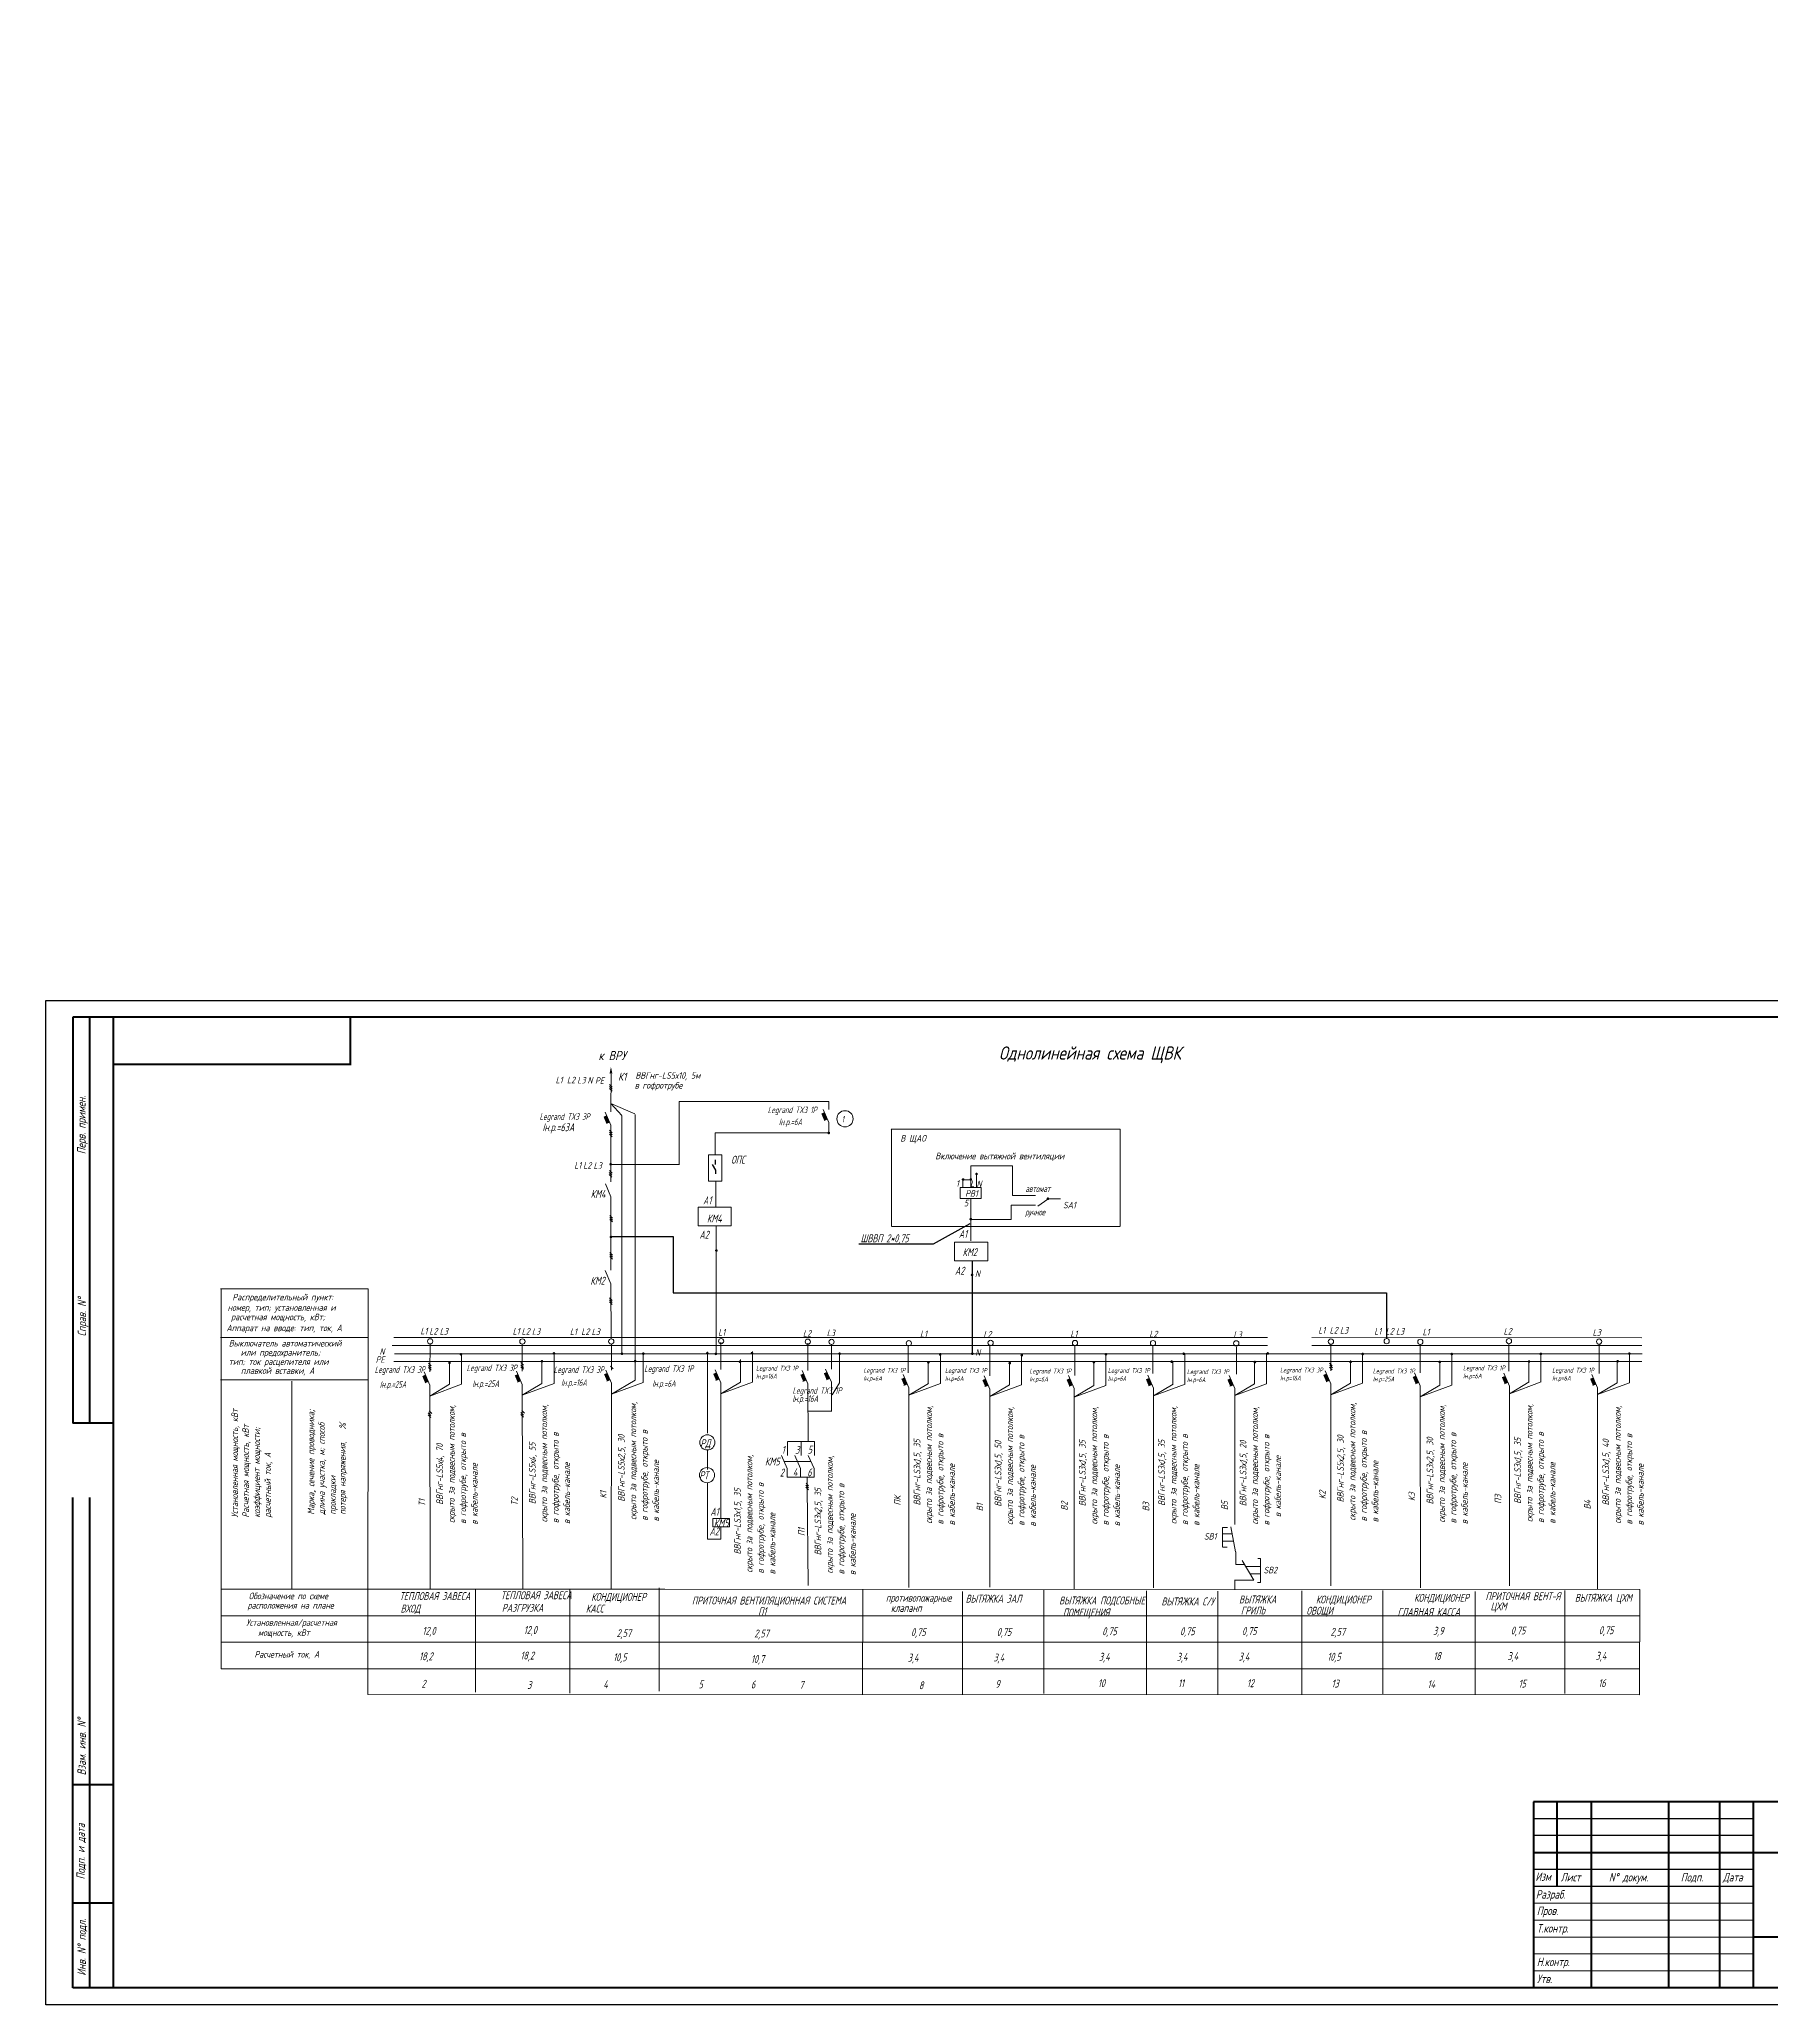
# Model space of a CAD drawing. Header units: millimetres. Extents: x 750 to 1911925374007, y 500 to 46276.
# Drawn here: x 90358 to 126319, y 510 to 41294 of the extents above; entities that cross this region are included whole.
import ezdxf
from ezdxf.enums import TextEntityAlignment as Align

# ---------------------------------------------------------------- set-up
doc = ezdxf.new("R2010")
doc.units = ezdxf.units.MM
doc.linetypes.add('HIDDEN2', pattern=[4.7625, 3.175, -1.5875])
for name, color, linetype in [('1', 7, 'Continuous'), ('KONTUR', 7, 'Continuous'), ('ST', 7, 'Continuous'), ('вова', 7, 'Continuous'), ('Проводки', 1, 'Continuous'), ('Электропроводки', 1, 'Continuous')]:
    doc.layers.add(name, color=color, linetype=linetype)
for name, color, linetype, lineweight in [('_Стены-существующие', 7, 'Continuous', 30), ('Основная', 7, 'Continuous', 40), ('Стены', 7, 'Continuous', 35), ('текст', 250, 'Continuous', 20), ('тонкая', 7, 'Continuous', 20)]:
    doc.layers.add(name, color=color, linetype=linetype, lineweight=lineweight)
doc.styles.add('ROMANS', font='romans.shx', dxfattribs={"width": 0.7, "oblique": 15, "height": 1})
doc.styles.add('стиль1', font='romans.shx', dxfattribs={"width": 0.75, "oblique": 15, "height": 3.5})

msp = doc.modelspace()

# ---------------------------------------------------------------- hatches: boundary and pattern name
at = {"layer": 'Проводки', "lineweight": 20, "ltscale": 0.5}
h = msp.add_hatch(color=0, dxfattribs=at)
h.paths.add_polyline_path([(102224, 19972), (102224, 19828), (102254, 19828)])
h.paths.add_polyline_path([(102224, 19972), (102195, 19828), (102224, 19828)])

# ---------------------------------------------------------------- linework, layer by layer
at = {"color": 0, "lineweight": 20}
for p, q in [((102221, 19208), (102448, 18965)), ((109813, 17467), (109813, 17749)), ((99121, 13384), (99121, 14016)), ((101042, 13398), (101042, 14030)), ((102896, 13423), (102896, 14019)), ((104912, 13430), (104912, 13898)), ((105162, 13430), (105162, 14062)), ((106971, 13411), (106971, 14042)), ((108812, 13399), (108812, 13867)), ((109062, 13400), (109062, 14031)), ((110748, 13374), (110748, 14006)), ((112496, 13361), (112496, 13992)), ((114138, 13389), (114138, 14021)), ((115835, 13396), (115835, 14028)), ((117575, 13407), (117575, 13875)), ((117825, 13407), (117825, 14039)), ((119682, 13366), (119682, 13998)), ((121528, 13432), (121528, 14003)), ((123114, 13413), (123114, 13881)), ((123364, 13413), (123364, 14045)), ((98871, 13384), (98871, 13852)), ((100792, 13398), (100792, 13866)), ((102237, 13179), (102726, 13468)), ((102726, 13468), (102726, 13863)), ((110498, 13374), (110498, 13842)), ((112246, 13360), (112246, 13828)), ((113888, 13389), (113888, 13857)), ((115585, 13395), (115585, 13863)), ((119432, 13366), (119432, 13834)), ((121278, 13432), (121278, 13854)), ((98462, 13141), (98871, 13384)), ((100383, 13155), (100792, 13398)), ((104503, 13187), (104912, 13430)), ((108408, 13156), (108817, 13399)), ((110089, 13130), (110498, 13374)), ((111837, 13117), (112246, 13360)), ((113483, 13146), (113892, 13389)), ((115176, 13152), (115585, 13395)), ((117166, 13164), (117575, 13407)), ((119023, 13123), (119432, 13366)), ((120873, 13189), (121282, 13432)), ((122705, 13169), (123114, 13413)), ((94133, 9135), (97221, 9135)), ((97221, 9135), (103342, 9133)), ((98644, 9132), (123579, 9128)), ((99415, 9136), (99415, 6994)), ((101374, 9119), (101374, 6976)), ((103225, 9161), (103225, 7019)), ((107451, 9124), (107449, 6943)), ((109524, 9085), (109524, 6943)), ((111211, 9111), (111211, 6969)), ((113340, 9097), (113340, 6955)), ((114820, 9091), (114820, 6948)), ((116566, 9098), (116566, 6956)), ((118244, 9102), (118244, 6960)), ((120161, 9084), (120161, 6941)), ((122024, 9108), (122024, 6966)), ((123579, 9124), (123574, 6940)), ((94133, 8578), (97270, 8578)), ((97269, 8578), (103533, 8578)), ((99388, 8578), (123579, 8578)), ((94133, 8035), (97277, 8035)), ((97260, 8035), (103446, 8035)), ((99354, 8035), (123579, 8035)), ((94132, 7478), (97284, 7478)), ((96620, 7478), (103585, 7478)), ((101203, 7478), (123579, 7478)), ((97180, 6946), (123574, 6940))]:
    msp.add_line(p, q, dxfattribs=at)
at = {"color": 0, "lineweight": 20, "ltscale": 0.5}
msp.add_line((102452, 18956), (102453, 14019), dxfattribs=at)
for p, q in [((104398, 17830), (104330, 17948)), ((104396, 17944), (104396, 18043)), ((104398, 17754), (104398, 17830))]:
    msp.add_line(p, q)
at = {"color": 0}
for p, q in [((125936, 4369), (121375, 4369)), ((125936, 4018), (121375, 4018)), ((125936, 3317), (121375, 3317)), ((125936, 2966), (121375, 2966))]:
    msp.add_line(p, q, dxfattribs=at)
at = {"layer": '1', "color": 0, "lineweight": 20}
for p, q in [((102221, 19208), (102722, 18994)), ((106746, 19089), (106746, 19249)), ((102726, 18982), (102726, 13862)), ((106746, 18816), (106628, 19089)), ((106716, 18887), (106650, 18859)), ((106746, 18600), (106746, 18816)), ((102187, 17776), (102242, 17721)), ((102187, 17735), (102242, 17680)), ((102192, 17817), (102246, 17762)), ((109694, 17467), (109694, 17636)), ((111295, 17225), (111082, 17082)), ((94122, 15367), (97185, 15367)), ((94133, 7478), (94134, 15367)), ((97185, 15367), (97180, 6946)), ((94122, 14355), (97185, 14355)), ((97714, 14355), (115854, 14354)), ((116775, 14353), (123620, 14351)), ((97683, 14191), (115854, 14190)), ((97733, 14018), (103385, 14019)), ((98462, 13642), (98470, 14221)), ((100383, 13656), (100383, 14217)), ((100928, 14019), (123627, 14019)), ((102237, 13680), (102237, 14219)), ((104503, 13688), (104503, 14259)), ((106312, 13668), (106312, 14239)), ((106799, 13700), (106799, 14210)), ((108396, 13622), (108396, 14193)), ((110089, 13559), (110089, 14206)), ((111854, 13567), (111854, 14138)), ((111856, 13627), (111856, 14198)), ((113471, 13611), (113471, 14183)), ((115206, 13593), (115206, 14164)), ((116773, 14190), (123626, 14189)), ((117166, 13665), (117166, 14215)), ((119023, 13624), (119025, 14210)), ((120861, 13654), (120861, 14226)), ((122735, 13610), (122736, 14215)), ((94122, 13480), (97185, 13480)), ((97716, 13854), (103481, 13854)), ((98462, 13369), (98345, 13641)), ((98435, 13735), (98490, 13680)), ((98439, 13820), (98494, 13765)), ((98439, 13774), (98494, 13719)), ((98866, 13854), (123623, 13854)), ((100383, 13383), (100265, 13656)), ((100352, 13837), (100407, 13783)), ((100355, 13789), (100410, 13734)), ((100355, 13749), (100410, 13695)), ((102237, 13407), (102120, 13680)), ((102207, 13478), (102141, 13450)), ((102212, 13763), (102267, 13708)), ((104503, 13415), (104385, 13687)), ((104467, 13491), (104401, 13464)), ((106312, 13395), (106194, 13668)), ((106275, 13472), (106210, 13444)), ((106799, 13427), (106681, 13700)), ((106763, 13504), (106697, 13476)), ((108408, 13312), (108291, 13585)), ((110090, 13286), (109972, 13558)), ((111838, 13294), (111720, 13567)), ((113484, 13302), (113366, 13575)), ((115176, 13294), (115059, 13567)), ((117166, 13392), (117049, 13664)), ((117136, 13462), (117071, 13435)), ((117142, 13741), (117197, 13687)), ((117143, 13822), (117198, 13767)), ((117147, 13780), (117201, 13725)), ((119023, 13351), (118906, 13624)), ((120874, 13345), (120756, 13618)), ((122705, 13311), (122587, 13584)), ((95599, 13451), (95601, 9137)), ((98432, 13439), (98367, 13412)), ((98462, 13141), (99121, 13384)), ((98473, 9140), (98462, 13369)), ((100353, 13453), (100287, 13426)), ((100383, 13155), (101042, 13398)), ((100392, 9132), (100383, 13383)), ((102228, 9132), (102237, 13407)), ((102237, 13179), (102896, 13423)), ((104503, 13187), (105162, 13430)), ((104503, 10594), (104503, 13414)), ((106317, 12192), (106314, 13400)), ((106804, 12828), (106801, 13432)), ((106813, 13167), (106971, 13411)), ((108372, 13389), (108306, 13361)), ((108408, 13156), (109067, 13400)), ((108408, 9167), (108408, 13311)), ((110053, 13362), (109988, 13335)), ((110089, 13130), (110748, 13374)), ((110089, 9175), (110089, 13285)), ((111801, 13371), (111736, 13343)), ((111837, 13117), (112496, 13361)), ((111837, 9142), (111837, 13293)), ((113447, 13379), (113382, 13351)), ((113483, 13146), (114142, 13389)), ((113483, 9157), (113483, 13301)), ((115140, 13371), (115074, 13343)), ((115176, 13152), (115835, 13396)), ((115176, 10474), (115176, 13293)), ((117166, 13164), (117825, 13407)), ((117170, 9201), (117166, 13391)), ((118993, 13421), (118927, 13394)), ((119023, 13123), (119682, 13366)), ((119027, 9161), (119023, 13350)), ((120837, 13422), (120772, 13394)), ((120873, 13189), (121532, 13432)), ((120873, 9200), (120873, 13344)), ((122669, 13388), (122603, 13361)), ((122705, 13169), (123364, 13413)), ((122705, 10491), (122705, 13311)), ((98432, 12793), (98487, 12739)), ((98432, 12752), (98487, 12698)), ((98449, 12834), (98503, 12780)), ((100356, 12799), (100411, 12744)), ((100356, 12758), (100411, 12703)), ((100372, 12840), (100427, 12785)), ((105880, 11634), (105762, 11907)), ((106160, 11634), (106042, 11906)), ((106439, 11634), (106321, 11906)), ((106269, 11292), (106324, 11237)), ((106269, 11251), (106324, 11196)), ((106273, 11333), (106328, 11278)), ((106316, 9211), (106299, 11269))]:
    msp.add_line(p, q, dxfattribs=at)
at = {"layer": '1', "color": 0, "lineweight": 20, "const_width": 27.3}
for points in [[(106732, 18599, 1), (106760, 18599, 1)], [(102206, 17950, 1), (102233, 17950, 1)], [(109520, 17633, 1), (109547, 17633, 1)], [(109681, 17634, 1), (109708, 17634, 1)], [(109799, 17748, 1), (109826, 17748, 1)], [(111282, 17235, 1), (111309, 17235, 1)], [(109679, 16810, 1), (109707, 16810, 1)], [(102211, 16442, 1), (102238, 16442, 1)], [(104399, 16160, 1), (104426, 16160, 1)], [(109707, 15654, 1), (109735, 15654, 1)], [(99097, 14008, 1), (99124, 14008, 1)], [(100778, 13861, 1), (100805, 13861, 1)], [(101028, 14025, 1), (101055, 14025, 1)], [(102439, 14019, 1), (102466, 14019, 1)], [(102713, 13863, 1), (102740, 13863, 1)], [(102882, 14019, 1), (102910, 14019, 1)], [(104211, 14029, 1), (104238, 14029, 1)], [(104389, 14015, 1), (104416, 14015, 1)], [(104889, 13851, 1), (104916, 13851, 1)], [(105138, 14030, 1), (105165, 14030, 1)], [(106958, 14018, 1), (106985, 14018, 1)], [(109045, 14004, 1), (109072, 14004, 1)], [(109712, 14020, 1), (109740, 14020, 1)], [(110739, 13986, 1), (110766, 13986, 1)], [(112235, 13843, 1), (112262, 13843, 1)], [(112485, 14007, 1), (112512, 14007, 1)], [(113850, 13854, 1), (113877, 13854, 1)], [(114100, 14018, 1), (114127, 14018, 1)], [(115577, 13845, 1), (115605, 13845, 1)], [(115844, 14024, 1), (115871, 14024, 1)], [(117565, 13848, 1), (117592, 13848, 1)], [(117815, 14012, 1), (117842, 14012, 1)], [(119415, 13848, 1), (119442, 13848, 1)], [(119665, 14012, 1), (119692, 14012, 1)], [(121268, 13857, 1), (121295, 13857, 1)], [(121510, 14016, 1), (121538, 14016, 1)], [(123106, 13862, 1), (123134, 13862, 1)], [(123352, 14021, 1), (123379, 14021, 1)], [(98859, 13830, 1), (98886, 13830, 1)], [(108800, 13839, 1), (108828, 13839, 1)], [(110489, 13822, 1), (110516, 13822, 1)]]:
    msp.add_lwpolyline(points, format="xyb", close=True, dxfattribs=at)
at = {"layer": '1', "color": 0, "lineweight": 20}
for centre in [(98471, 14276), (100386, 14272), (102231, 14273), (104511, 14280), (106310, 14268), (106803, 14264), (108408, 14236), (110105, 14242), (111857, 14240), (113476, 14237), (115205, 14234), (117169, 14270), (118327, 14279), (119025, 14265), (120864, 14280), (122736, 14270)]:
    msp.add_circle(centre, 54.7, dxfattribs=at)
for p in [(102504, 11856), (117433, 11841), (98735, 11791), (100656, 11805), (108644, 11777), (110325, 11751), (112073, 11759), (113719, 11767), (115412, 11760), (119290, 11800), (121109, 11810), (122941, 11777), (106597, 10758)]:
    msp.add_point(p, dxfattribs=at)
for points in [[(106656, 19029), (106656, 19029), (106590, 19001), (106716, 18887)], [(106590, 19001), (106650, 18859), (106716, 18887)], [(106716, 18887), (106716, 18887), (106656, 19029)], [(98372, 13581), (98372, 13581), (98307, 13554), (98432, 13439)], [(98307, 13554), (98367, 13412), (98432, 13439)], [(98432, 13439), (98432, 13439), (98372, 13581)], [(100293, 13595), (100293, 13595), (100227, 13568), (100353, 13453)], [(100227, 13568), (100287, 13426), (100353, 13453)], [(100353, 13453), (100353, 13453), (100293, 13595)], [(102147, 13620), (102147, 13620), (102081, 13592), (102207, 13478)], [(102081, 13592), (102141, 13450), (102207, 13478)], [(102207, 13478), (102207, 13478), (102147, 13620)], [(104413, 13627), (104413, 13627), (104347, 13600), (104473, 13485)], [(104347, 13600), (104407, 13458), (104473, 13485)], [(104473, 13485), (104473, 13485), (104413, 13627)], [(106222, 13608), (106222, 13608), (106156, 13580), (106282, 13465)], [(106156, 13580), (106216, 13438), (106282, 13465)], [(106282, 13465), (106282, 13465), (106222, 13608)], [(106709, 13640), (106709, 13640), (106643, 13612), (106769, 13497)], [(106643, 13612), (106703, 13470), (106769, 13497)], [(106769, 13497), (106769, 13497), (106709, 13640)], [(108318, 13524), (108318, 13524), (108252, 13497), (108378, 13382)], [(108252, 13497), (108312, 13355), (108378, 13382)], [(108378, 13382), (108378, 13382), (108318, 13524)], [(109999, 13498), (109999, 13498), (109934, 13471), (110059, 13356)], [(109934, 13471), (109994, 13329), (110059, 13356)], [(110059, 13356), (110059, 13356), (109999, 13498)], [(111747, 13507), (111747, 13507), (111682, 13479), (111808, 13364)], [(111682, 13479), (111742, 13337), (111808, 13364)], [(111808, 13364), (111808, 13364), (111747, 13507)], [(113393, 13514), (113393, 13514), (113328, 13487), (113453, 13372)], [(113328, 13487), (113388, 13345), (113453, 13372)], [(113453, 13372), (113453, 13372), (113393, 13514)], [(115086, 13507), (115086, 13507), (115020, 13479), (115146, 13364)], [(115020, 13479), (115081, 13337), (115146, 13364)], [(115146, 13364), (115146, 13364), (115086, 13507)], [(117076, 13604), (117076, 13604), (117010, 13577), (117136, 13462)], [(117010, 13577), (117071, 13435), (117136, 13462)], [(117136, 13462), (117136, 13462), (117076, 13604)], [(118933, 13563), (118933, 13563), (118867, 13536), (118993, 13421)], [(118867, 13536), (118927, 13394), (118993, 13421)], [(118993, 13421), (118993, 13421), (118933, 13563)], [(120783, 13557), (120783, 13557), (120718, 13530), (120843, 13415)], [(120718, 13530), (120778, 13388), (120843, 13415)], [(120843, 13415), (120843, 13415), (120783, 13557)], [(122615, 13524), (122615, 13524), (122549, 13497), (122675, 13382)], [(122549, 13497), (122609, 13354), (122675, 13382)], [(122675, 13382), (122675, 13382), (122615, 13524)]]:
    msp.add_solid(points, dxfattribs=at)
at = {"layer": '_Стены-существующие'}
for p, q in [((102226, 16449), (103514, 16449)), ((103514, 16449), (103514, 15281)), ((109671, 16717), (108913, 16290)), ((108913, 16290), (107369, 16290)), ((109719, 15949), (109719, 14019)), ((103515, 15281), (118323, 15281)), ((118326, 15281), (118326, 14334))]:
    msp.add_line(p, q, dxfattribs=at)
at = {"layer": 'KONTUR', "color": 0}
for p, q in [((90495, 510), (90495, 21350)), ((90495, 21350), (134707, 21350)), ((134707, 510), (90495, 510))]:
    msp.add_line(p, q, dxfattribs=at)
at = {"layer": 'ST', "color": 0, "linetype": 'HIDDEN2', "lineweight": 15}
for p, q in [((108033, 18676), (112794, 18676)), ((108047, 16656), (108047, 18676)), ((112794, 18676), (112794, 16656)), ((112794, 16656), (108047, 16656))]:
    msp.add_line(p, q, dxfattribs=at)
at = {"layer": 'ST', "color": 0, "lineweight": 15}
for p, q in [((109529, 17625), (109696, 17625)), ((109696, 17625), (109696, 17918)), ((109696, 17918), (110556, 17918)), ((110556, 17918), (110556, 17303)), ((110556, 17303), (111040, 17303)), ((111303, 17231), (111554, 17231)), ((110533, 16807), (109690, 16807)), ((111034, 17100), (110533, 17100)), ((110533, 17100), (110533, 16807))]:
    msp.add_line(p, q, dxfattribs=at)
at = {"layer": 'вова', "color": 0, "lineweight": 20}
for p, q in [((102191, 19604), (102246, 19550)), ((102223, 19041), (102226, 19822)), ((102191, 19563), (102246, 19509)), ((102191, 19522), (102246, 19468)), ((102223, 18760), (102105, 19033)), ((102195, 18821), (102130, 18794)), ((102195, 18655), (102250, 18600)), ((102195, 18614), (102250, 18559)), ((102195, 18573), (102250, 18518)), ((102221, 17588), (102223, 18759)), ((104386, 18600), (104386, 18143)), ((104250, 17596), (104250, 18143)), ((104250, 18143), (104523, 18143)), ((104523, 18143), (104523, 17596)), ((102223, 17275), (102108, 17545)), ((104523, 17596), (104250, 17596)), ((102223, 15749), (102223, 17275)), ((102201, 16889), (102256, 16834)), ((102201, 16848), (102256, 16793)), ((102201, 16807), (102256, 16752)), ((102198, 16117), (102253, 16062)), ((102198, 16076), (102253, 16021)), ((102198, 16035), (102253, 15980)), ((102223, 15466), (102101, 15744)), ((102192, 15176), (102247, 15122)), ((102192, 15135), (102247, 15080)), ((102192, 15094), (102247, 15039)), ((102231, 14328), (102223, 15466))]:
    msp.add_line(p, q, dxfattribs=at)
for points in [[(102135, 18964), (102135, 18964), (102070, 18936), (102195, 18821)], [(102070, 18936), (102130, 18794), (102195, 18821)], [(102195, 17342), (102195, 17342), (102135, 17485)], [(102188, 15541), (102188, 15541), (102128, 15683)]]:
    msp.add_solid(points, dxfattribs=at)
at = {"layer": 'Основная', "color": 0}
for p, q in [((91056, 20999), (91056, 12579)), ((134356, 20999), (91056, 20999)), ((91407, 12579), (91407, 20999)), ((91898, 3668), (91898, 20999)), ((96817, 20008), (96817, 20991)), ((96810, 20017), (91898, 20017)), ((91898, 12579), (91056, 12579)), ((91056, 861), (91056, 11035)), ((91407, 861), (91407, 11035)), ((91898, 5071), (91056, 5071)), ((121375, 4720), (121375, 861)), ((134356, 4720), (121375, 4720)), ((121866, 2966), (121866, 4720)), ((122568, 4720), (122568, 861)), ((124182, 861), (124182, 4720)), ((125234, 4720), (125234, 861)), ((125936, 4720), (125936, 861)), ((91898, 861), (91898, 3668)), ((121375, 3668), (134356, 3668)), ((91898, 2615), (91056, 2615)), ((134356, 1913), (125936, 1913)), ((134356, 861), (91056, 861))]:
    msp.add_line(p, q, dxfattribs=at)
at = {"layer": 'тонкая', "color": 0}
for p, q in [((121375, 2615), (125936, 2615)), ((125936, 2264), (121375, 2264)), ((125936, 1913), (121375, 1913))]:
    msp.add_line(p, q, dxfattribs=at)
for points in [[(121375, 1563), (125936, 1563)], [(121375, 1212), (125936, 1212)]]:
    msp.add_lwpolyline(points, dxfattribs=at)
at = {"layer": 'Электропроводки', "color": 0, "lineweight": 20}
for p, q in [((103637, 17941), (103637, 19249)), ((103637, 19249), (106746, 19249)), ((106745, 18599), (104386, 18599)), ((103645, 17943), (102220, 17943)), ((104398, 17596), (104398, 17061)), ((109531, 17626), (109531, 17465)), ((109693, 17240), (109693, 16364)), ((104405, 16677), (104405, 14012)), ((104227, 12371), (104227, 14059)), ((106807, 12828), (106315, 12828)), ((104228, 11613), (104227, 12028)), ((106452, 12195), (105889, 12195)), ((105890, 11906), (105890, 12193)), ((106170, 11905), (106170, 12193)), ((106452, 11907), (106452, 12195)), ((105814, 11783), (106095, 11783)), ((105880, 11456), (105881, 11632)), ((106440, 11455), (105880, 11455)), ((106094, 11782), (106375, 11782)), ((106160, 11455), (106161, 11632)), ((106300, 11457), (106300, 11270)), ((106440, 11632), (106440, 11455)), ((104228, 10170), (104228, 11348)), ((104502, 10420), (104502, 10171)), ((122706, 10489), (122706, 9136)), ((104502, 10171), (104228, 10170)), ((115177, 9324), (115177, 9118))]:
    msp.add_line(p, q, dxfattribs=at)
at = {"layer": 'Электропроводки', "color": 0, "linetype": 'ByBlock', "lineweight": 20}
for p, q in [((114916, 10009), (114916, 10414)), ((114916, 10414), (115025, 10414)), ((115025, 10414), (114918, 10414)), ((115113, 10282), (114927, 10282)), ((115190, 9910), (115091, 10424)), ((115146, 10129), (114916, 10129)), ((114918, 10006), (115014, 10006)), ((115192, 9907), (115192, 9645)), ((115192, 9645), (115374, 9645)), ((115570, 9317), (115324, 9729)), ((115702, 9605), (115401, 9605)), ((115713, 9452), (115483, 9452)), ((115650, 9766), (115705, 9766)), ((115705, 9766), (115705, 9270)), ((115179, 9317), (115569, 9317)), ((115708, 9270), (115646, 9270))]:
    msp.add_line(p, q, dxfattribs=at)
at = {"layer": 'Электропроводки', "color": 0, "lineweight": 20}
for points in [[(109472, 17466), (109909, 17466), (109909, 17239), (109472, 17239)], [(104033, 17061), (104721, 17061), (104721, 16674), (104033, 16674)], [(109357, 16336), (110046, 16336), (110046, 15949), (109357, 15949)], [(104340, 10597), (104684, 10597), (104684, 10426), (104340, 10426)]]:
    msp.add_lwpolyline(points, close=True, dxfattribs=at)
for centre, radius in [((107082, 18893), 169), ((104225, 12178), 157), ((104218, 11499), 157)]:
    msp.add_circle(centre, radius, dxfattribs=at)

# ---------------------------------------------------------------- texts
at = {"color": 0, "lineweight": 20, "style": 'ROMANS', "oblique": 15}
for s, height, width, p in [('L1', 136.7, 0.7, (101075, 19629)), ('L2', 136.7, 0.7, (101310, 19629)), ('L3', 136.7, 0.7, (101525, 19626)), ('N', 137, 0.7, (101737, 19624)), ('РЕ', 136.7, 0.7, (101893, 19618)), ('L1', 136.7, 0.7, (101462, 17860)), ('L2', 136.7, 0.7, (101647, 17857)), ('L3', 136.7, 0.7, (101863, 17855)), ('L1', 136.7, 0.7, (98269, 14420)), ('L2', 136.7, 0.7, (98454, 14417)), ('L3', 136.7, 0.7, (98669, 14415)), ('L1', 136.7, 0.7, (100184, 14416)), ('L2', 136.7, 0.7, (100369, 14413)), ('L3', 136.7, 0.7, (100584, 14411)), ('L1', 136.7, 0.7, (101371, 14407)), ('L2', 136.7, 0.7, (101607, 14407)), ('L3', 136.7, 0.7, (101822, 14405)), ('L1', 136.7, 0.7, (104450, 14395)), ('L2', 136.7, 0.7, (106209, 14372)), ('L3', 136.7, 0.7, (106704, 14383)), ('L1', 136.7, 0.7, (108639, 14361)), ('L2', 136.7, 0.7, (109954, 14352)), ('L1', 136.7, 0.7, (111760, 14362)), ('L2', 136.7, 0.7, (113399, 14358)), ('L3', 136.7, 0.7, (115144, 14349)), ('L1', 136.7, 0.7, (116907, 14438)), ('L2', 136.7, 0.7, (117142, 14438)), ('L3', 136.7, 0.7, (117357, 14436)), ('L1', 136.7, 0.7, (118069, 14417)), ('L2', 136.7, 0.7, (118304, 14417)), ('L3', 136.7, 0.7, (118519, 14415)), ('L1', 136.7, 0.7, (119072, 14402)), ('L2', 136.7, 0.7, (120753, 14414)), ('L3', 136.7, 0.7, (122600, 14391)), ('РЕ', 136.7, 0.7, (97340, 13830)), ('N', 137, 0.7, (97420, 13995)), ('РД', 164.1, 0.6, (104078, 12078)), ('КМ5', 164.1, 0.6, (105421, 11699)), ('1', 164, 0.6, (105768, 11942)), ('3', 164, 0.6, (106048, 11942)), ('5', 164, 0.6, (106308, 11946)), ('РТ', 164.1, 0.6, (104057, 11413)), ('2', 164, 0.6, (105730, 11470)), ('4', 164, 0.6, (106000, 11480)), ('6', 164, 0.6, (106299, 11475)), ('А1', 164.1, 0.6, (104287, 10658)), ('А2', 164.1, 0.6, (104269, 10249)), ('КМ5', 164.1, 0.6, (104359, 10423)), ('Обозначение по схеме', 136.75, 0.7, (94705, 8924)), ('ТЕПЛОВАЯ ЗАВЕСА', 164.09, 0.6, (97836, 8907)), ('ТЕПЛОВАЯ ЗАВЕСА', 164.09, 0.6, (99938, 8924)), ('КОНДИЦИОНЕР ', 164.09, 0.6, (101814, 8890)), ('ПРИТОЧНАЯ ВЕНТИЛЯЦИОННАЯ СИСТЕМА', 164.09, 0.6, (103905, 8814)), ('противопожарные', 164.09, 0.6, (107930, 8871)), ('ВЫТЯЖКА ЗАЛ', 164.09, 0.6, (109587, 8853)), ('ВЫТЯЖКА ПОДСОБНЫЕ', 164.09, 0.6, (111528, 8816)), ('ВЫТЯЖКА ', 164.1, 0.6, (115262, 8837)), ('КОНДИЦИОНЕР ', 164.09, 0.6, (116857, 8836)), ('КОНДИЦИОНЕР ', 164.09, 0.6, (118895, 8871)), ('ПРИТОЧНАЯ ВЕНТ-Я', 164.09, 0.6, (120377, 8904)), ('ВЫТЯЖКА ЦХМ ', 164.09, 0.6, (122233, 8871)), ('расположения на плане', 136.75, 0.7, (94680, 8729)), ('ВХОД', 164.1, 0.6, (97858, 8647)), ('РАЗГРУЗКА', 164.1, 0.6, (99960, 8663)), ('КАСС', 164.1, 0.6, (101703, 8648)), ('П1', 164.1, 0.6, (105281, 8591)), ('клапанп', 164.1, 0.6, (108035, 8660)), ('ПОМЕЩЕНИЯ', 164.1, 0.6, (111605, 8567)), ('ВЫТЯЖКА С/У', 164.09, 0.6, (113651, 8796)), ('ГРИЛЬ', 164.1, 0.6, (115300, 8608)), ('ОВОЩИ', 164.1, 0.6, (116661, 8604)), ('ГЛАВНАЯ КАССА', 164.09, 0.6, (118552, 8578)), ('ЦХМ', 164.1, 0.6, (120483, 8693)), ('Установленная/расчетная', 136.75, 0.7, (94651, 8372)), (' мощность, кВт', 136.75, 0.7, (94823, 8163)), ('12,0', 164.1, 0.6, (98311, 8187)), ('12,0', 164.1, 0.6, (100414, 8203)), ('2,57', 164.1, 0.6, (102341, 8138)), ('2,57', 164.1, 0.6, (105199, 8131)), ('0,75', 164.1, 0.6, (108454, 8159)), ('0,75', 164.1, 0.6, (110232, 8163)), ('0,75', 164.1, 0.6, (112422, 8177)), ('0,75', 164.1, 0.6, (114038, 8177)), ('0,75', 164.1, 0.6, (115323, 8181)), ('2,57', 164.1, 0.6, (117161, 8166)), ('3,9', 164.1, 0.6, (119289, 8187)), ('0,75', 164.1, 0.6, (120902, 8192)), ('0,75', 164.1, 0.6, (122731, 8198)), ('Расчетный ток, А', 136.75, 0.7, (94824, 7713)), ('18,2', 164.1, 0.6, (98242, 7657)), ('18,2', 164.1, 0.6, (100345, 7673)), ('10,5', 164.1, 0.6, (102270, 7637)), ('10,7', 164.1, 0.6, (105131, 7601)), ('3,4', 164.1, 0.6, (108386, 7629)), ('3,4', 164.1, 0.6, (110163, 7633)), ('3,4', 164.1, 0.6, (112354, 7647)), ('3,4', 164.1, 0.6, (113970, 7647)), ('3,4', 164.1, 0.6, (115254, 7651)), ('10,5', 164.1, 0.6, (117094, 7648)), ('18', 164.1, 0.6, (119295, 7664)), ('3,4', 164.1, 0.6, (120833, 7662)), ('3,4', 164.1, 0.6, (122663, 7668)), ('2', 164, 0.6, (98291, 7088)), ('3', 164, 0.6, (100486, 7063)), ('4', 164, 0.6, (102064, 7076)), ('5', 164, 0.6, (104043, 7076)), ('6', 164, 0.6, (105130, 7073)), ('7', 164, 0.6, (106135, 7063)), ('8', 164, 0.6, (108616, 7056)), ('9', 164, 0.6, (110203, 7084)), ('10', 164.1, 0.6, (112332, 7099)), ('11', 164.1, 0.6, (113996, 7099)), ('12', 164.1, 0.6, (115425, 7099)), ('13', 164.1, 0.6, (117183, 7091)), ('14', 164.1, 0.6, (119174, 7080)), ('15', 164.1, 0.6, (121066, 7091)), ('16', 164.1, 0.6, (122720, 7102))]:
    msp.add_text(s, height=height, dxfattribs=dict(at, width=width)).set_placement(p)
at = {"color": 0, "lineweight": 20, "style": 'ROMANS', "oblique": 15, "width": 0.6}
for s, height, p in [('Legrand TX3 3P', 136.75, (100742, 18939)), ('Legrand TX3 1P', 136.75, (105479, 19079)), ('Iн.р.=6А', 136.7, (105709, 18829)), ('1', 137, (107010, 18886)), ('автомат', 136.7, (110828, 17441)), ('ручное', 136.7, (110822, 16957)), ('Legrand TX3 3P', 136.75, (97320, 13689)), ('Legrand TX3 3P', 136.75, (99229, 13725)), ('Iн.р.=25А', 136.7, (99347, 13396)), ('Legrand TX3 3P', 136.75, (101037, 13687)), ('Iн.р.=16А', 136.7, (101190, 13420)), ('Legrand TX3 1P', 136.75, (102914, 13708)), ('Iн.р.=6А', 136.7, (103082, 13400)), ('Iн.р.=25А', 136.7, (97426, 13382)), ('Iн.р.=16А', 136.7, (105989, 13086)), ('Legrand TX3 1P', 136.75, (105992, 13255))]:
    msp.add_text(s, height=height, dxfattribs=at).set_placement(p, align=Align.MIDDLE_LEFT)
at = {"layer": '1', "color": 0, "lineweight": 20, "style": 'ROMANS', "oblique": 15}
for s, height, width, p in [('Однолинейная cхема ЩВК', 273.49, 0.8, (110279, 20122)), ('к ВРУ', 191.4, 0.8, (101964, 20110)), ('К1', 164.1, 0.8, (102372, 19686)), ('в гофротрубе', 136.75, 0.8, (102716, 19520)), ('ВВГнг-LS5х10, 5м', 136.75, 0.8, (102731, 19724)), ('В ЩАО', 136.7, 0.74, (108232, 18421)), ('Включение вытяжной вентиляции', 136.75, 0.8, (108957, 18052)), ('1', 137, 0.8, (109386, 17483)), ('L', 137, 0.8, (109680, 17477)), ('N', 137, 0.8, (109812, 17474)), ('5', 137, 0.8, (109551, 17076)), ('РВ1', 136.7, 0.8, (109576, 17275)), ('SA1', 136.7, 0.8, (111608, 17034)), ('N', 137, 0.8, (109780, 15611)), ('Раcпределительный пункт:', 136.75, 0.8, (94365, 15124)), ('номер, тип; установленная и', 136.75, 0.8, (94266, 14908)), ('расчетная мощность, кВт;', 136.75, 0.8, (94337, 14713)), ('Аппарат на вводе: тип, ток, А', 136.75, 0.8, (94243, 14486)), ('Выключатель автоматический', 136.75, 0.8, (94291, 14168)), ('тип; ток расцепителя или', 136.75, 0.8, (94291, 13786)), ('или предохранитель;', 136.75, 0.8, (94537, 13977)), ('N', 137, 0.8, (109785, 13976)), ('плавкой вставки, А', 136.75, 0.8, (94542, 13600)), ('SB1', 136.7, 0.8, (114534, 10159)), ('SB2', 136.7, 0.8, (115771, 9460))]:
    msp.add_text(s, height=height, dxfattribs=dict(at, width=width)).set_placement(p)
for s, height, width, p in [('Установленная мощность, кВт', 136.75, 0.8, (94484, 10617)), ('Марка, сечение проводника ', 136.75, 0.8, (96065, 10678)), (';', 164, 0.8, (96074, 12805)), ('скрыто за подвесным потолком,', 136.75, 0.74, (102749, 10571)), ('скрыто за подвесным потолком,', 136.75, 0.74, (117678, 10556)), ('Раcчетная мощность, кВт', 136.75, 0.8, (94711, 10617)), ('коэффициент мощности;', 136.75, 0.8, (94939, 10617)), ('длина участка, м; способ', 136.75, 0.8, (96285, 10678)), ('%', 137, 0.8, (96722, 12447)), ('скрыто за подвесным потолком,', 136.75, 0.74, (98980, 10506)), ('в гофротрубе, открыто в ', 136.75, 0.8, (99218, 10488)), ('скрыто за подвесным потолком,', 136.75, 0.74, (100901, 10520)), ('в гофротрубе, открыто в ', 136.75, 0.8, (101138, 10503)), ('ВВГнг-LS5х2,5, 30', 136.75, 0.8, (102507, 10949)), ('в гофротрубе, открыто в ', 136.75, 0.8, (102986, 10554)), ('скрыто за подвесным потолком,', 136.75, 0.74, (108888, 10493)), ('в гофротрубе, открыто в ', 136.75, 0.8, (109126, 10475)), ('скрыто за подвесным потолком,', 136.75, 0.74, (110570, 10466)), ('скрыто за подвесным потолком,', 136.75, 0.74, (112318, 10475)), ('скрыто за подвесным потолком,', 136.75, 0.74, (113964, 10483)), ('в гофротрубе, открыто в ', 136.75, 0.8, (114201, 10465)), ('скрыто за подвесным потолком,', 136.75, 0.74, (115656, 10475)), ('ВВГнг-LS5х2,5, 30', 136.75, 0.8, (117436, 10934)), ('в гофротрубе, открыто в ', 136.75, 0.8, (117916, 10539)), ('скрыто за подвесным потолком,', 136.75, 0.74, (119535, 10515)), ('в гофротрубе, открыто в ', 136.75, 0.8, (119772, 10498)), ('скрыто за подвесным потолком,', 136.75, 0.74, (121354, 10526)), ('в гофротрубе, открыто в ', 136.75, 0.8, (121591, 10508)), ('скрыто за подвесным потолком,', 136.75, 0.74, (123185, 10492)), ('в гофротрубе, открыто в ', 136.75, 0.8, (123423, 10475)), ('расчетный ток, А', 136.75, 0.8, (95167, 10617)), ('потеря напряжения,', 136.75, 0.8, (96716, 10678)), ('ВВГнг-LS5х4, 70', 136.75, 0.8, (98738, 10884)), ('ВВГнг-LS5х4, 55', 136.75, 0.8, (100659, 10898)), ('ВВГнг-LS3х1,5, 35', 136.75, 0.8, (108646, 10871)), ('ВВГнг-LS3х1,5, 50', 136.75, 0.8, (110328, 10844)), ('в гофротрубе, открыто в ', 136.75, 0.8, (110807, 10449)), ('ВВГнг-LS3х1,5, 35', 136.75, 0.8, (112076, 10853)), ('в гофротрубе, открыто в ', 136.75, 0.8, (112555, 10457)), ('ВВГнг-LS3х1,5, 35', 136.75, 0.8, (113722, 10861)), ('ВВГнг-LS3х1,5, 20', 136.75, 0.8, (115414, 10853)), ('в гофротрубе, открыто в ', 136.75, 0.8, (115894, 10457)), ('в кабель-канале', 136.75, 0.8, (116136, 10627)), ('ВВГнг-LS3х2,5, 30', 136.75, 0.8, (119293, 10893)), ('ВВГнг-LS3х1,5, 35', 136.75, 0.8, (121112, 10904)), ('ВВГнг-LS3х1,5, 40', 136.75, 0.8, (122943, 10870)), ('прокладки', 136.7, 0.8, (96513, 10678)), ('в кабель-канале', 136.75, 0.8, (99455, 10471)), ('в кабель-канале', 136.75, 0.8, (101376, 10485)), ('в кабель-канале', 136.75, 0.8, (103224, 10537)), ('скрыто за подвесным потолком,', 136.75, 0.74, (105160, 9475)), ('скрыто за подвесным потолком,', 136.75, 0.74, (106830, 9458)), ('в кабель-канале', 136.75, 0.8, (109364, 10458)), ('в кабель-канале', 136.75, 0.8, (111045, 10432)), ('в кабель-канале', 136.75, 0.8, (112793, 10440)), ('в кабель-канале', 136.75, 0.8, (114439, 10448)), ('в кабель-канале', 136.75, 0.8, (118153, 10521)), ('в кабель-канале', 136.75, 0.8, (120010, 10480)), ('в кабель-канале', 136.75, 0.8, (121829, 10491)), ('в кабель-канале', 136.75, 0.8, (123661, 10457)), (',', 137, 0.8, (96071, 11153)), ('Т1', 136.7, 0.8, (98368, 10854)), ('Т2', 136.7, 0.8, (100289, 10868)), ('К1', 136.7, 0.8, (102131, 11016)), ('ВВГнг-LS3х1,5, 35', 136.75, 0.8, (104918, 9853)), ('в гофротрубе, открыто в ', 136.75, 0.8, (105397, 9457)), ('ВВГнг-LS3х2,5, 35', 136.75, 0.8, (106588, 9836)), ('в гофротрубе, открыто в ', 136.75, 0.8, (107068, 9441)), ('ПК', 136.7, 0.8, (108239, 10869)), ('К2', 136.7, 0.8, (117061, 11001)), ('К3', 136.7, 0.8, (118917, 10960)), ('П3', 136.7, 0.8, (120705, 10902)), ('в кабель-канале', 136.75, 0.8, (105635, 9440)), ('в кабель-канале', 136.75, 0.8, (107305, 9424)), ('В1', 136.7, 0.8, (109950, 10749)), ('В2', 136.7, 0.8, (111704, 10764)), ('В3', 136.7, 0.8, (113397, 10749)), ('В5', 136.7, 0.8, (115030, 10773)), ('В4', 136.7, 0.8, (122559, 10790)), ('П1', 136.7, 0.8, (106245, 10236))]:
    msp.add_text(s, height=height, rotation=90, dxfattribs=dict(at, width=width)).set_placement(p)
at = {"layer": 'вова', "color": 0, "lineweight": 20, "style": 'ROMANS', "oblique": 15, "width": 0.7}
for s, height, p in [('Iн.р.=63А', 164.1, (100802, 18718)), ('ОПС', 164.1, (104719, 18045)), ('КМ4', 164.1, (101803, 17334)), ('А1', 164.1, (104138, 17202)), ('КМ4', 164.1, (104216, 16824)), ('А2', 164.1, (104061, 16488)), ('ШВВП 2*0,75', 164.09, (107406, 16413)), ('А1', 164.1, (109445, 16504)), ('КМ2', 164.1, (109523, 16126)), ('КМ2', 164.1, (101796, 15533)), ('А2', 164.1, (109365, 15741))]:
    msp.add_text(s, height=height, dxfattribs=at).set_placement(p, align=Align.MIDDLE_LEFT)
at = {"layer": 'Стены', "color": 0, "linetype": 'ByBlock', "lineweight": 25, "char_height": 100, "width": 1391.5, "attachment_point": 1, "style": 'ROMANS'}
for s, insert in [('Legrand TX3 1P\\PIн.р=16А', (105236, 13769)), ('Legrand TX3 1P\\PIн.р=6А', (107464, 13723)), ('Legrand TX3 1P\\PIн.р=6А', (109158, 13721)), ('Legrand TX3 1P\\PIн.р=6А', (110909, 13708)), ('Legrand TX3 1P\\PIн.р=6А', (112539, 13720)), ('Legrand TX3 1P\\PIн.р=6А', (114180, 13696)), ('Legrand TX3 3P\\PIн.р=16А', (116113, 13729)), ('Legrand TX3 1P\\PIн.р=25А', (118039, 13711)), ('Legrand TX3 1P\\PIн.р=6А', (119912, 13774)), ('Legrand TX3 1P\\PIн.р=6А', (121761, 13727))]:
    msp.add_mtext(s, dxfattribs=dict(at, insert=insert))
at = {"layer": 'текст', "color": 0, "style": 'стиль1', "oblique": 15, "width": 0.75}
for s, p in [('Перв. примен.', (91319, 18158)), ('Справ. N%%d', (91330, 14377)), ('Взам. инв. N%%d', (91324, 5269)), ('Подп. и дата', (91303, 3109)), ('Инв. N%%d подл.', (91324, 1111))]:
    msp.add_text(s, height=175.42, rotation=90, dxfattribs=at).set_placement(p)
for s, height, p in [('Изм', 175.4, (121413, 3079)), ('Разраб.', 175.4, (121422, 2711)), ('Лист', 175.4, (121938, 3068)), ('N%%d докум. ', 175.42, (122940, 3068)), ('Подп.', 175.4, (124432, 3068)), ('Дата', 175.4, (125305, 3068)), ('Пров.', 175.4, (121443, 2371)), ('Т.контр.', 175.4, (121443, 2007)), ('Н.контр.', 175.4, (121443, 1311)), ('Утв.', 175.4, (121443, 959))]:
    msp.add_text(s, height=height, dxfattribs=at).set_placement(p)

doc.saveas('drawing.dxf')
